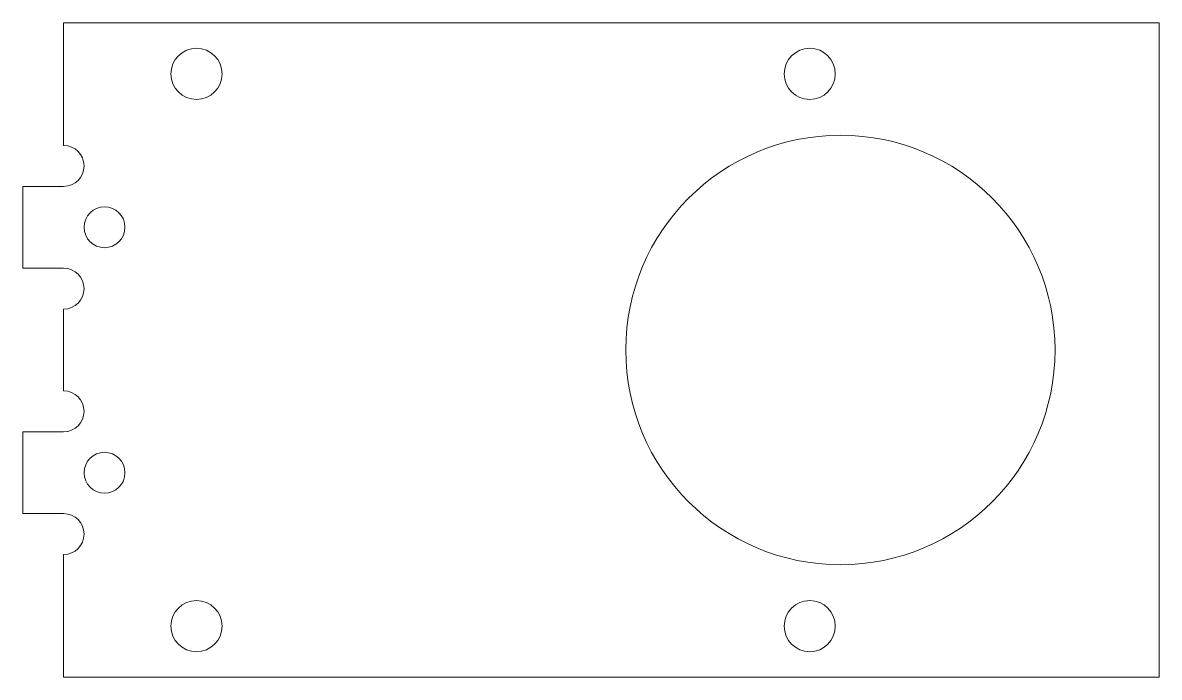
# Model space of a CAD drawing. Header units: millimetres. Extents: x -10.9 to 44.7, y -16.1 to 15.9.
import ezdxf

# ---------------------------------------------------------------- set-up
doc = ezdxf.new("R2010")
doc.units = ezdxf.units.MM

msp = doc.modelspace()

# ---------------------------------------------------------------- linework, layer by layer
at = {"color": 7, "linetype": 'Continuous', "lineweight": 15}
for p, q in [((-8.868, 15.894), (-8.868, 9.894)), ((44.732, 15.894), (-8.868, 15.894)), ((44.732, -16.106), (44.732, 15.894)), ((-10.868, 7.894), (-10.868, 3.894)), ((-8.868, 7.894), (-10.868, 7.894)), ((-10.868, 3.894), (-8.868, 3.894)), ((-8.868, 1.894), (-8.868, -2.106)), ((-10.868, -4.106), (-10.868, -8.106)), ((-8.868, -4.106), (-10.868, -4.106)), ((-10.868, -8.106), (-8.868, -8.106)), ((-8.868, -10.106), (-8.868, -16.106)), ((-8.868, -16.106), (44.732, -16.106))]:
    msp.add_line(p, q, dxfattribs=at)
for centre, radius in [((-2.368, 13.394), 1.25), ((27.632, 13.394), 1.25), ((29.132, -0.106), 10.5), ((-6.868, 5.894), 1), ((-6.868, -6.106), 1), ((-2.368, -13.606), 1.25), ((27.632, -13.606), 1.25)]:
    msp.add_circle(centre, radius, dxfattribs=at)
for centre in [(-8.868, 8.894), (-8.868, 2.894), (-8.868, -3.106), (-8.868, -9.106)]:
    msp.add_arc(centre, 1, 270, 90, dxfattribs=at)

doc.saveas('drawing.dxf')
